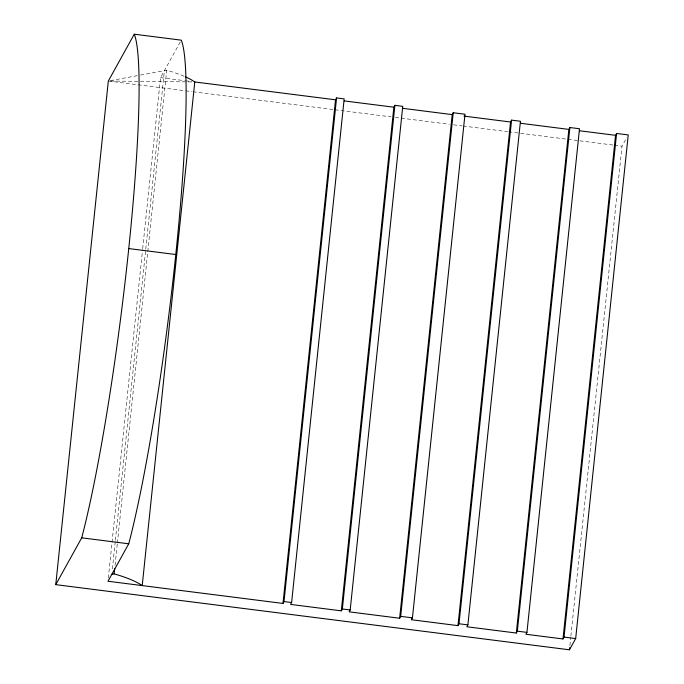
<?xml version="1.0" encoding="UTF-8"?>
<svg xmlns="http://www.w3.org/2000/svg" width="684" height="684" viewBox="0 0 684 684"><rect width="100%" height="100%" fill="white"/><g stroke="black" fill="none" stroke-linecap="round" stroke-linejoin="round"><path stroke-width="0.51" stroke-dasharray="3.42 2.56" d="M108.311 578.066L142.571 249.746M142.682 248.685L160.535 77.617L181.294 40.168M112.39 568.985L115.271 541.36M115.382 540.292L145.649 250.224M145.76 249.164L164.391 70.666M115.049 565.36L117.263 544.113M117.374 543.053L166.716 70.23A92.998 21.238 6 0 1 184.851 76.582M569.892 645.551L570.781 637.052M570.892 635.983L622.004 146.171L626.801 137.527M110.398 80.635L139.468 75.266M140.511 75.069L166.716 70.23M110.457 81.037L139.271 81.353M140.34 81.362L191.58 81.926M160.535 77.617L184.398 80.644M185.441 80.772L191.665 81.567M108.32 81.02L184.577 90.69M185.638 90.827L191.99 91.63M193.05 91.767L333.92 109.628M334.98 109.765L391.111 116.887M395.352 117.417L449.362 124.274M453.603 124.813L462.076 125.882M463.136 126.018L507.622 131.661M508.682 131.798L566.933 139.185M567.994 139.314L613.531 145.093M614.591 145.23L622.004 146.171"/><path stroke-width="1.03" d="M55.763 584.649L108.32 81.02L134.269 34.2L181.294 40.168A281.722 26.514 -82.8 0 1 175.779 254.525A281.722 26.514 -82.8 0 1 128.737 543.797L107.978 581.246L282.979 603.442L284.014 601.569L336.571 97.94L344.172 98.906L291.615 602.536L290.572 604.408L341.307 610.846L342.351 608.974L394.907 105.336L402.748 106.336L350.191 609.966L349.156 611.838L399.644 618.242L400.679 616.37L453.236 112.74L465 114.228L412.443 617.857L411.409 619.73L457.972 625.638L459.015 623.765L511.572 120.136L520.438 121.256L467.882 624.894L466.847 626.766L516.309 633.042L517.343 631.17L569.9 127.532L579.502 128.754L526.945 632.384L525.902 634.256L562.992 638.959L564.035 637.086L616.592 133.457L628.237 134.928L575.68 638.565L569.447 649.8L55.763 584.649L81.712 537.829A281.722 26.514 -82.8 0 0 128.754 248.566A281.722 26.514 -82.8 0 0 134.269 34.2M185.595 76.916A92.998 21.238 6 0 1 194.778 81.96L142.221 585.589A92.998 21.238 6 0 0 114.16 573.867L114.715 568.549M282.979 603.442L335.536 99.813L336.571 97.94M341.307 610.846L393.864 107.208L394.907 105.336M399.644 618.242L452.201 114.613L453.236 112.74M411.409 619.73L411.631 617.609M457.972 625.638L510.529 122.008L511.572 120.136M516.309 633.042L568.866 129.404L569.9 127.532M562.992 638.959L615.549 135.329L616.592 133.457M569.447 649.8L569.669 647.671M111.834 574.295L114.16 573.867M194.778 81.96L335.536 99.813M344.189 100.907L393.864 107.208M402.765 108.337L452.201 114.613M463.966 116.1L510.529 122.008M520.456 123.265L568.866 129.404M579.519 130.755L615.549 135.329M128.754 248.566L175.779 254.525M81.712 537.829L128.737 543.797M284.014 601.569L291.615 602.536M342.351 608.974L350.191 609.966M400.679 616.37L412.443 617.857M459.015 623.765L467.882 624.894M517.343 631.17L526.945 632.384M564.035 637.086L575.68 638.565"/></g></svg>
